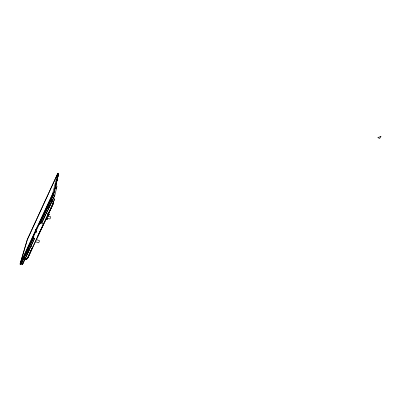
<?xml version="1.0" encoding="UTF-8"?>
<svg xmlns="http://www.w3.org/2000/svg" width="401" height="401" viewBox="0 0 401 401"><rect width="100%" height="100%" fill="white"/><g stroke="black" fill="none" stroke-linecap="round" stroke-linejoin="round"><path stroke-width="0.6" d="M40.005 223.578L53.503 194.605L55.839 185.011M55.859 185.031L55.523 185.889M55.554 185.508C56.09 184.48 55.609 186.219 55.794 185.427M55.694 185.447L57.268 179.778M48.737 214.831L49.097 214.044L48.351 216.099L49.042 214.004L48.336 216.164L48.711 214.73M48.576 215.472L48.416 215.116L48.22 215.628L48.576 215.543M48.631 214.304C48.17 214.936 49.007 214.214 48.721 214.084M48.772 215.081L48.626 215.307M48.326 215.392L48.491 214.931L48.406 215.202M48.581 215.427L48.591 215.543M48.782 214.635L48.546 214.435M47.163 218.079L47.107 218.329M46.691 218.821C47.057 217.974 46.2 219.989 46.777 218.71M46.777 219.337L46.967 218.806M46.641 218.881L46.887 218.976M27.388 239.582L57.814 173.342L58.26 173.197M35.363 230.996L35.589 230.435M39.669 224.094L53.508 194.375L53.092 193.843M58.606 173.763L58.526 173.342M44.205 223.066L53.328 203.528L53.559 202.33M53.478 203.127L53.544 202.736M46.31 213.352L54.837 195.237L56.912 186.54L56.797 186.771M35.624 230.435L36.04 229.608L35.799 230.024M37.183 237.457L37.423 237.156M25.103 258.931L25.253 258.46L22.601 264.294L21.268 263.963L21.383 263.557M33.799 237.146L33.609 236.304L39.303 224.044M39.288 224.099L40.11 223.507L53.599 194.6L55.945 184.736L55.488 185.648L55.874 184.951L55.734 185.538M52.145 200.64L52.04 201.021L54.812 195.202L53.378 194.555L57.193 179.788L56.832 180.691L56.962 180.214M52.18 200.736L52.105 201.086L52.235 200.66L52.13 200.996L50.827 200.49L52.03 201.021L50.837 200.46L52.105 201.086L47.544 210.866L46.23 210.355M47.263 217.858L46.772 219.678L47.333 217.999M55.508 185.317L57.077 179.738M57.072 179.412L58.506 173.979L57.112 179.849M57.092 179.623L58.621 174.024L58.491 174.55M46.772 219.678L46.957 218.625M52.832 193.813L20.14 264.304L20.466 262.881L52.621 193.808L57.799 173.387M47.544 210.866L47.629 210.525M27.849 257.532L26.807 258.465L24.817 259.071L24.616 259.658L26.401 258.976L26.396 258.61L27.113 258.414L27.849 257.532L26.762 258.635L24.707 259.462M33.669 236.876L20.942 264.314L20.446 264.454L20.541 264.089L20.075 264.003L27.373 239.282L57.839 173.337M36.04 229.603L36.245 229.182M36.356 228.856L36.18 229.212M35.303 231.207L35.448 230.891M23.208 262.179L22.541 264.334L25.057 258.941L23.834 258.424L25.143 258.84L34.722 238.174M25.168 258.445L25.057 258.941L23.814 258.49L25.057 258.916L25.198 258.53M25.088 258.851L29.308 249.828L28.065 249.372L28.175 248.976L29.458 249.447M44.461 221.923L44.3 222.395M56.721 180.45L56.952 180.29M27.468 239.151L20.135 263.873M58.06 175.828L57.924 175.608M28.065 249.372L29.353 249.823M48.456 214.72L48.787 214.595L48.681 214.936M55.654 185.222L55.739 184.746M55.804 185.442L55.924 185.187M58.035 175.503L58.05 175.844L58.115 175.397M57.904 175.914L58.03 175.412M56.872 180.234L56.877 180.395M57.117 179.508L57.148 179.257M57.233 179.578L57.283 179.277L57.122 179.864M55.739 184.916L55.804 184.645L55.488 185.282M58.33 175.172L58.346 174.941M32.125 248.164L27.975 257.021C28.371 258.75 19.955 260.675 26.666 259.096A2.476 2.095 21.2 0 0 27.569 258.399L32.341 247.693M36.611 228.244L36.727 228.044M53.985 200.57L54.13 200.174A2.607 2.276 10.7 0 0 54.09 198.986L53.714 198.204M52.992 203.838L53.373 202.264L52.371 200.034M53.138 203.888L53.323 203.021L27.443 258.334A2.331 1.97 22 0 1 26.591 258.986L24.486 259.512M53.513 194.31L52.621 193.808M46.822 219.162L47.067 218.63L46.877 219.162M48.265 215.452L48.471 215.096M48.516 215.548L48.721 215.192M58.13 175.312L57.96 175.758L58.175 175.458M20.22 264.314L20.541 264.089L20.897 264.379M35.864 229.979L35.674 230.395M53.173 193.889L53.017 194.279L53.488 194.415M57.909 175.884L58.11 175.488M58.541 174.656L58.401 175.217M57.965 175.823L58.22 175.453M44.135 222.801L43.96 223.207M57.137 180.089L57.223 179.843M55.654 184.976L55.488 185.523L55.96 184.771M48.782 214.71L48.812 214.465M48.401 215.136L48.641 215.247M57.965 176.059L58.01 175.884M55.679 185.833L55.774 185.578M55.824 185.237L55.574 185.989M55.829 188.941L56.922 186.605M33.644 236.755L33.89 236.224M39.574 224.019L39.674 223.698M35.744 232.52L36.275 231.382M33.794 236.921L21.042 263.983M35.794 232.615L36.346 231.442M21.278 263.988L33.639 237.457M35.819 232.645L36.446 231.427M26.341 255.803L30.24 247.447M30.742 246.369L34.396 238.545M41.498 223.317L45.92 213.848M46.185 213.282L47.508 210.44M48.255 208.846L50.992 202.981M51.453 201.999L52.14 200.525M41.829 222.946L45.784 214.48M53.879 201.021L54.21 200.234A2.692 2.351 10.7 0 0 54.165 199.006L53.784 198.209M37.534 236.665L41.233 228.76M42.01 227.101L42.531 225.999M42.787 225.442L43.163 224.41A0.922 0.787 9.5 0 0 43.042 224.029L41.729 222.821L40.466 222.675M48.29 213.608L53.268 202.906L53.203 201.893L52.26 200.199L53.348 201.863L53.413 202.941L48.431 213.663M32.481 247.748L27.744 257.773L26.802 258.615L24.541 259.622M37.95 236.034L43.443 224.309M53.363 203.523L28.035 257.577L26.857 258.77L24.817 259.071M40.105 223.608L39.774 223.638M55.724 185.738L55.899 185.307M55.488 185.828L55.719 185.367M55.844 185.307L55.965 185.041M46.832 219.282L46.902 219.041M53.218 193.904L53.017 194.279L53.348 193.939M20.361 264.424L20.541 264.089L20.872 264.404M46.596 219.031L46.917 218.976L46.661 218.886M57.218 179.097L57.483 178.916M52.651 193.949L52.867 193.833M25.123 258.845L23.854 258.399M48.616 214.876L47.724 214.525M29.684 246.013L31.99 246.871M35.313 241.623L38.616 242.846L39.188 241.838L39.498 240.715L36.205 239.462M46.496 217.748L49.839 219.031L50.436 217.974L50.732 216.876L47.403 215.563M46.11 218.53L47.082 219.021L46.08 218.59M45.238 212.59L48.17 213.733M48.356 215.272L48.611 215.362M53.263 201.573L53.523 202.35M53.418 201.974L52.386 200.159L53.248 202.034L53.303 203.112L53.283 201.883L52.531 200.47M52.26 200.204L53.248 202.279A2.576 2.276 24.4 0 1 53.283 203.492M52.12 200.254L53.102 202.31A2.421 2.14 25.1 0 1 53.138 203.452M380.95 136.51L379.627 138.475L377.807 137.543L380.95 136.51"/></g></svg>
